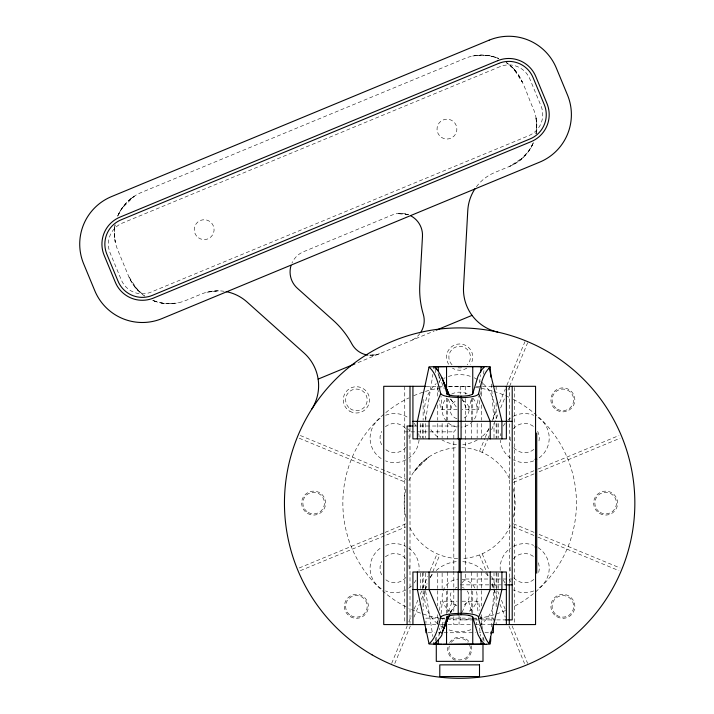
<?xml version="1.0" encoding="UTF-8"?>
<svg xmlns="http://www.w3.org/2000/svg" width="714" height="714" viewBox="0 0 714 714"><rect width="100%" height="100%" fill="white"/><g stroke="black" fill="none" stroke-linecap="round" stroke-linejoin="round"><path stroke-width="0.54" stroke-dasharray="3.57 2.68" d="M425.276 573.11L425.276 588.443M425.276 423.536L425.276 437.771M494.017 588.443L494.017 573.11M494.017 437.771L494.017 423.536M491.393 626.856L493.793 591.228M114.32 233.63L115.266 242.055L114.32 233.63L115.07 224.83L114.463 229.239M536.044 133.937L536.794 125.137L535.848 116.712L536.794 125.137L536.044 133.937A43.795 43.795 0 0 0 533.465 109.063C526.004 93.106 522.246 73.078 506.529 62.68A43.795 43.795 0 0 1 522.291 82.092L513.286 68.374L506.529 62.68M438.869 636.076L439.663 628.025M441.073 613.728L442.314 601.215M476.979 409.666L478.3 396.261M479.629 382.856L480.424 374.805M435.245 641.172L435.71 637.745M437.798 622.528L438.628 616.432M439.458 610.345L440.708 601.215L457.192 601.215M479.835 400.536L478.585 409.666L462.101 409.666M480.665 394.44L481.495 388.354M481.914 385.31L482.334 382.267M483.44 374.145L484.137 369.076M425.526 420.492L432.898 374.332M468.616 409.666L471.704 397.573M439.36 634.291L444.162 622.099M448.276 611.657L452.39 601.215M391.665 663.413L407.212 625.883M408.845 621.93L411.3 616.004M414.165 609.096L417.851 600.206M420.305 594.28L422.349 589.336M422.759 588.354L427.668 576.501M430.123 570.575L437.075 553.787M479.522 451.31L484.842 438.467M485.252 437.477L488.929 428.587M492.205 420.689L496.703 409.827M499.568 402.91L505.298 389.085M506.931 385.132L524.933 341.676M394.771 663.538L410.318 626.008M413.995 617.119L419.314 604.285M421.358 599.341L425.044 590.46M425.455 589.469L427.499 584.534M430.363 577.617L439.77 554.903M482.218 452.426L487.537 439.583M487.948 438.601L489.17 435.638M491.625 429.712L498.586 412.915M500.63 407.98L505.128 397.118M507.993 390.201L509.216 387.238M509.626 386.256L527.628 342.791M462.163 612.228L466.902 601.215M476.854 55.335L489.947 55.808L498.595 58.387A43.795 43.795 0 0 0 465.073 58.387L141.345 192.477A43.795 43.795 0 0 0 117.64 216.181L119.595 212.085L124.638 204.695M476.399 186.791A43.795 43.795 0 0 1 494.748 172.511L509.769 166.291A43.795 43.795 0 0 0 533.465 142.586L529.172 150.52L520.256 160.114M117.64 216.181L121.933 208.238L127.627 201.482L134.268 196.198L121.933 208.238M533.465 142.586C528.878 153.135 520.363 161.766 509.769 166.291L523.487 157.276M450.204 612.3L456.764 603.232M450.257 612.353L452.73 609.024L450.132 612.496M453.809 569.986L453.809 431.854L457.094 428.204M462.199 582.669L465.483 579.018L465.483 573.449M130.858 198.644L134.268 196.198M358.009 362.596L434.201 331.028M299.211 567.978L384.15 532.796M385.132 532.385L405.873 523.799M513.286 479.308L536.99 469.482M537.981 469.08L618.967 435.531M300.326 570.673L406.007 526.905M513.42 482.414L534.161 473.819M539.097 471.776L620.082 438.226M472.713 56.013L481.138 55.058L489.947 55.808L498.595 58.387M224.142 291.285A43.795 43.795 0 0 0 201.062 294.159L186.042 300.38A43.795 43.795 0 0 1 152.519 300.38L161.168 302.959L169.977 303.709L178.402 302.754M169.977 303.709L174.261 303.432M369.852 355.054L375.885 354.84L369.897 355.242M426.124 386.31L442.957 386.31M448.008 386.31L471.285 386.31M476.336 386.31L492.089 386.31M457.192 409.666L440.708 409.666L439.458 400.536M413.718 426.017L459.066 426.017M404.749 431.854L453.809 431.854M465.483 579.018L514.544 579.018M460.227 584.864L505.574 584.864M462.101 601.215L478.585 601.215L479.835 610.345M441.734 618.145L425.928 618.145L425.928 623.367M444.965 618.145L442.787 618.145L442.787 624.402M449.311 618.145L476.506 618.145L476.506 624.402M479.665 618.145L493.365 618.145L493.365 620.234M473.498 619.904L460.227 619.904L460.227 615.441M474.605 619.904L480.138 619.904M481.245 619.904L495.614 619.904M496.721 619.904L505.574 619.904M426.106 624.571L439.628 624.571M440.386 624.571L444.072 624.571M448.008 624.571L471.285 624.571M475.221 624.571L492.062 624.571M428.034 632.747L434.362 632.747M438.396 632.747L440.949 632.747M443.876 632.747L475.417 632.747M479.299 632.747L480.897 632.747M484.931 632.747L490.206 632.747M408.497 214.789L397.457 213.548L403.053 213.459L408.497 214.789A21.902 21.902 0 0 0 392.227 214.985L303.584 251.703A21.902 21.902 0 0 0 291.946 263.064M161.168 302.959L165.586 303.557M152.519 300.38L156.794 301.897M300.326 435.531L406.007 479.308M513.42 523.799L534.161 532.385M539.097 534.429L620.082 567.978M299.211 438.226L382.168 472.597M383.159 472.998L405.873 482.414M513.286 526.905L535.018 535.902M537.981 537.133L618.967 570.673M134.991 287.162L144.585 296.087A43.795 43.795 0 0 1 128.815 276.675L117.64 249.704A43.795 43.795 0 0 1 114.874 225.919M137.829 290.393L128.815 276.675L132.545 283.761L141.042 293.392M513.286 68.374L516.124 71.605M450.775 399.251L452.73 401.848L450.882 399.358M450.445 398.921L456.764 407.649M509.287 579.018L510.742 581.946M408.551 428.935L410.006 431.854M462.163 398.653L466.902 409.666M482.218 553.787L489.17 570.575M491.625 576.501L496.533 588.354M497.765 591.317L498.988 594.28M501.442 600.206L505.128 609.096M512.081 625.883L527.628 663.413M479.522 554.903L488.929 577.617M491.794 584.534L493.428 588.479M493.838 589.469L497.935 599.341M499.978 604.285L505.298 617.119M508.975 626.008L524.522 663.538M437.994 373.11L439.021 375.725M439.36 376.59L444.162 388.773M448.276 399.224L452.39 409.666M468.616 601.215L471.445 612.3M425.66 591.246L432.898 636.549M480.665 616.432L481.495 622.528M481.914 625.571L482.334 628.615M483.583 637.745L484.137 641.806M435.156 369.076L435.71 373.136M437.798 388.354L438.628 394.44M442.314 409.666L440.993 396.261M476.979 601.215L478.219 613.728M479.629 628.025L480.424 636.076M438.869 374.805L439.663 382.856M491.393 384.016L493.847 420.501M482.959 637.156L482.967 640.449M514.544 387.416L514.544 623.456M509.287 386.31L509.287 583.374M498.613 423.536L498.613 437.771M498.613 573.11L498.613 588.443M496.962 423.536L496.962 437.771M496.962 573.11L496.962 588.443M496.15 386.31L496.15 389.594M496.15 402.732L496.15 420.251M496.15 423.536L496.15 438.869M496.15 572.012L496.15 588.443M496.15 590.63L496.15 608.149M496.15 622.385L496.15 624.571M481.548 386.31L481.548 396.163M481.548 404.918L481.548 420.251M481.548 423.536L481.548 438.869M481.548 572.012L481.548 588.443M481.548 590.63L481.548 605.963M481.548 614.718L481.548 624.571M477.166 423.536L477.166 437.771M477.166 573.11L477.166 588.443M472.748 398.207L472.748 420.492M472.748 591.246L472.748 613.531M471.722 398.35L471.722 420.251M471.722 423.536L471.722 438.869M471.722 572.012L471.722 588.443M471.722 590.63L471.722 612.532M465.483 386.31L465.483 394.101M465.483 398.564L465.483 572.342M460.227 386.31L460.227 394.11M459.066 615.646L459.066 624.571M453.809 571.102L453.809 587.809M453.809 588.925L453.809 612.317M453.809 616.771L453.809 624.571M447.58 398.35L447.58 420.251M447.58 423.536L447.58 438.869M447.58 572.012L447.58 588.443M447.58 590.63L447.58 612.532M446.545 398.207L446.545 420.492M446.545 591.246L446.545 613.531M442.127 423.536L442.127 437.771M442.127 573.11L442.127 588.443M437.744 386.31L437.744 396.163M437.744 404.918L437.744 420.251M437.744 423.536L437.744 438.869M437.744 573.11L437.744 588.443M437.744 590.63L437.744 605.963M437.744 614.718L437.744 624.571M436.29 637.156L436.29 640.449M423.143 399.447L423.143 420.251M423.143 423.536L423.143 438.869M423.143 572.012L423.143 588.443M423.143 590.63L423.143 610.336M422.331 423.536L422.331 437.771M422.331 573.11L422.331 588.443M420.68 423.536L420.68 437.771M420.68 573.11L420.68 588.443M410.006 427.499L410.006 623.456M404.749 386.31L404.749 623.456M513.25 488.787A55.478 55.478 0 0 1 513.25 517.418M510.367 525.575A55.478 55.478 0 0 1 461.646 558.544M457.647 558.544A55.478 55.478 0 0 1 408.926 525.575M406.043 517.418A55.478 55.478 0 0 1 406.043 488.787M408.926 480.629A55.478 55.478 0 0 1 457.647 447.66M461.646 447.66A55.478 55.478 0 0 1 510.367 480.629M538.106 417.538A24.526 24.526 0 0 1 538.106 458.593M533.715 460.869A24.526 24.526 0 0 1 513.42 459.852M510.564 458.12A24.526 24.526 0 0 1 500.255 440.27M500.255 435.861A24.526 24.526 0 0 1 500.568 433.603M503.29 426.071A24.526 24.526 0 0 1 505.128 423.268M507.949 420.135A24.526 24.526 0 0 1 510.564 418.011M513.42 416.28A24.526 24.526 0 0 1 533.715 415.262M538.106 547.611A24.526 24.526 0 0 1 538.106 588.675M533.715 590.951A24.526 24.526 0 0 1 513.42 589.934M505.128 582.936A24.526 24.526 0 0 1 503.29 580.143M500.255 570.343A24.526 24.526 0 0 1 510.564 548.084M513.42 546.353A24.526 24.526 0 0 1 533.715 545.335M408.729 548.084A24.526 24.526 0 0 1 419.038 570.343M416.003 580.143A24.526 24.526 0 0 1 414.165 582.936M411.344 586.069A24.526 24.526 0 0 1 408.729 588.202M405.873 589.934A24.526 24.526 0 0 1 385.578 590.951M381.187 588.675A24.526 24.526 0 0 1 381.187 547.611M385.578 545.335A24.526 24.526 0 0 1 405.873 546.353M418.725 433.603A24.526 24.526 0 0 1 408.729 458.12M405.873 459.852A24.526 24.526 0 0 1 385.578 460.869M381.187 458.593A24.526 24.526 0 0 1 381.187 417.538M385.578 415.262A24.526 24.526 0 0 1 408.033 417.538M414.165 423.268A24.526 24.526 0 0 1 416.003 426.071M469.696 645.126A10.808 10.808 0 0 1 459.646 659.906A10.808 10.808 0 0 1 449.597 645.126M451.257 642.288A10.808 10.808 0 0 1 468.036 642.288M452.007 364.747A10.808 10.808 0 0 1 452.007 349.467A10.808 10.808 0 0 1 467.286 349.467A10.808 10.808 0 0 1 467.286 364.747M461.61 367.728A10.808 10.808 0 0 1 457.683 367.728M513.295 399.358A116.801 116.801 0 0 1 513.295 606.855M505.592 610.488A116.801 116.801 0 0 1 449.151 619.431M444.831 618.958A116.801 116.801 0 0 1 408.854 608.283M405.998 606.855A116.801 116.801 0 0 1 408.854 397.93M413.701 395.726A116.801 116.801 0 0 1 443.76 387.39M449.151 386.783A116.801 116.801 0 0 1 470.142 386.783M475.542 387.39A116.801 116.801 0 0 1 510.439 397.93M408.961 435.406A14.601 14.601 0 0 1 408.961 440.725M405.945 447.267A14.601 14.601 0 0 1 385.408 449.401M381.642 444.768A14.601 14.601 0 0 1 381.642 431.363M385.408 426.731A14.601 14.601 0 0 1 405.945 428.864M537.651 431.363A14.601 14.601 0 0 1 538.258 443.439M533.885 449.401A14.601 14.601 0 0 1 513.348 447.267M510.331 440.725A14.601 14.601 0 0 1 510.331 435.406M513.348 428.864A14.601 14.601 0 0 1 533.885 426.731M538.258 562.766A14.601 14.601 0 0 1 538.258 573.512M533.885 579.473A14.601 14.601 0 0 1 513.348 577.34M510.331 570.798A14.601 14.601 0 0 1 510.331 565.488M513.348 558.937A14.601 14.601 0 0 1 533.885 556.804M408.961 565.488A14.601 14.601 0 0 1 408.961 570.798M405.945 577.34A14.601 14.601 0 0 1 385.408 579.473M381.642 574.85A14.601 14.601 0 0 1 381.642 561.436M385.408 556.804A14.601 14.601 0 0 1 405.945 558.937M471.16 645.804A11.968 11.968 0 0 1 464.055 660.236M455.237 660.236A11.968 11.968 0 0 1 448.133 645.804M449.624 642.546A11.968 11.968 0 0 1 469.669 642.546M379.482 353.698A21.902 21.902 0 0 1 369.897 355.331M419.93 333.545A21.902 21.902 0 0 1 410.693 340.774M448.651 364.301A13.138 13.138 0 0 1 451.016 347.2A13.138 13.138 0 0 1 468.277 347.2A13.138 13.138 0 0 1 470.642 364.301M466.84 368.103A13.138 13.138 0 0 1 452.453 368.103M476.452 591.603A17.52 17.52 0 0 1 467.697 612.103M451.596 612.103A17.52 17.52 0 0 1 458.076 579.09M462.136 579.197A17.52 17.52 0 0 1 475.212 588.497M467.224 590.871A9.469 9.469 0 0 1 462.315 605.624M456.978 605.624A9.469 9.469 0 0 1 452.069 590.871M455.113 588.229A9.469 9.469 0 0 1 456.978 587.461M462.315 587.461A9.469 9.469 0 0 1 464.18 588.229M472.891 398.189A17.52 17.52 0 0 1 461.217 427.115M457.156 427.008A17.52 17.52 0 0 1 446.402 398.189M451.596 394.101A17.52 17.52 0 0 1 467.697 394.101M462.315 400.581A9.469 9.469 0 0 1 462.315 418.752M456.978 418.752A9.469 9.469 0 0 1 456.978 400.581M492.223 583.641A35.04 35.04 0 0 1 476.524 627.249M470.928 629.712A35.04 35.04 0 0 1 448.365 629.712M442.769 627.249A35.04 35.04 0 0 1 440.476 625.866M437.557 623.741A35.04 35.04 0 0 1 427.07 583.641M430.319 577.367A35.04 35.04 0 0 1 433.621 573.083M436.183 570.513A35.04 35.04 0 0 1 456.496 561.641M462.797 561.641A35.04 35.04 0 0 1 483.11 570.513M485.672 573.083A35.04 35.04 0 0 1 488.974 577.367M483.11 383.641A35.04 35.04 0 0 1 493.329 419.305M488.974 428.837A35.04 35.04 0 0 1 481.736 436.87M477.3 439.931A35.04 35.04 0 0 1 462.797 444.563M456.496 444.563A35.04 35.04 0 0 1 441.993 439.931M437.557 436.87A35.04 35.04 0 0 1 430.319 428.837M425.963 419.305A35.04 35.04 0 0 1 436.183 383.641M438.994 381.365A35.04 35.04 0 0 1 440.476 380.339M443.555 378.545A35.04 35.04 0 0 1 445.134 377.777M448.365 376.492A35.04 35.04 0 0 1 470.928 376.492M474.158 377.777A35.04 35.04 0 0 1 480.299 381.365M420.376 463.913L413.754 471.927L428.712 457.049L420.376 463.913M500.086 66.625L122.415 223.063A22.777 22.777 0 0 0 110.09 252.827L121.264 279.808A22.777 22.777 0 0 0 151.029 292.133L528.699 135.696A22.777 22.777 0 0 0 541.025 105.931L529.85 78.959A22.777 22.777 0 0 0 500.086 66.634M212.683 291.125L206.685 292.267L218.912 290.839L212.683 291.125M557.482 409.22A10.808 10.808 0 0 0 573.69 399.867A10.808 10.808 0 0 0 557.482 390.513A10.808 10.808 0 0 0 557.482 409.22M600.242 512.456A10.808 10.808 0 0 0 616.45 503.102A10.808 10.808 0 0 0 600.242 493.749A10.808 10.808 0 0 0 600.242 512.456M556.545 615.084A10.808 10.808 0 0 0 573.628 607.453A10.808 10.808 0 0 0 558.473 596.476A10.808 10.808 0 0 0 556.545 615.084M351.011 615.691A10.808 10.808 0 0 0 367.219 606.338A10.808 10.808 0 0 0 351.011 596.984A10.808 10.808 0 0 0 351.011 615.691M308.252 512.456A10.808 10.808 0 0 0 324.451 503.102A10.808 10.808 0 0 0 308.252 493.749A10.808 10.808 0 0 0 308.252 512.456M350.074 408.613A10.808 10.808 0 0 0 367.157 400.982A10.808 10.808 0 0 0 352.002 390.005A10.808 10.808 0 0 0 350.074 408.613M307.663 513.473A11.968 11.968 0 0 0 325.62 503.102A11.968 11.968 0 0 0 307.663 492.731A11.968 11.968 0 0 0 307.663 513.473M350.422 616.709A11.968 11.968 0 0 0 368.379 606.338A11.968 11.968 0 0 0 350.422 595.967A11.968 11.968 0 0 0 350.422 616.709M556.893 616.709A11.968 11.968 0 0 0 574.85 606.338A11.968 11.968 0 0 0 556.893 595.967A11.968 11.968 0 0 0 556.893 616.709M599.662 513.473A11.968 11.968 0 0 0 617.619 503.102A11.968 11.968 0 0 0 599.662 492.731A11.968 11.968 0 0 0 599.662 513.473M556.893 410.238A11.968 11.968 0 0 0 574.85 399.867A11.968 11.968 0 0 0 556.893 389.496A11.968 11.968 0 0 0 556.893 410.238M349.842 411.246A13.138 13.138 0 0 0 369.549 399.867A13.138 13.138 0 0 0 349.842 388.487A13.138 13.138 0 0 0 349.842 411.246M198.492 237.816A9.925 9.925 0 0 0 214.057 230.506A9.925 9.925 0 0 0 199.938 220.68A9.925 9.925 0 0 0 198.492 237.816M441.279 137.249A9.925 9.925 0 0 0 456.844 129.939A9.925 9.925 0 0 0 442.734 120.113A9.925 9.925 0 0 0 441.279 137.249"/><path stroke-width="1.07" d="M490.705 637.04C491.625 658.344 477.621 619.565 478.567 617.271L490.232 589.532L490.232 572.012M490.937 633.648L491.045 631.952M441.966 633.032L448.446 617.28L441.966 633.032C443.813 636.888 429.498 645.715 438.084 644.117L438.521 639.646M480.683 372.128L481.209 366.764L484.413 367.005L481.361 370.147L477.996 376.233L472.481 394.547M433.853 368.344L434.13 366.639M450.32 615.566A11.531 2.588 -0.2 0 1 458.227 614.816L458.397 613.924M434.603 366.675A17.529 0.562 0.2 0 0 429.025 367.05L417.378 421.349L417.378 438.869M490.232 438.869L490.232 421.349L478.567 393.61C481.138 384.489 482.655 373.574 490.25 367.05L490.937 377.233M447.285 616.325L443.296 629.355L449.713 614.959M489.188 642.975L501.915 589.532L501.915 572.012M435.933 642.993L436.62 641.252M461.431 613.924L461.074 614.772L458.227 614.772M417.378 572.012L417.378 589.532L429.043 643.823C436.593 637.236 438.191 626.446 440.725 617.271L429.06 589.532L429.06 572.012M318.132 379.107L354.938 363.863M436.254 330.18L472.034 315.365M445.947 366.657C430.051 367.487 435.103 363.506 441.966 377.849L448.446 393.601L441.966 377.849M445.67 644.385L484.413 643.876L481.361 640.735L477.996 634.648L472.481 616.325M439.815 366.532L481.209 366.764M446.107 366.496L472.748 366.496A17.511 0.535 -0.1 0 1 486.314 366.621M425.339 386.31L383.73 386.31L383.73 624.571L425.339 624.571M492.839 386.31L535.562 386.31L535.562 624.571L492.839 624.571M469.214 395.377A11.531 2.695 0 0 1 461.074 396.172L458.227 396.109L458.397 396.957M412.924 421.349L512.206 421.349M412.621 426.017L407.087 426.017L407.087 624.571M534.982 459.307L536.732 459.307M534.982 546.906L536.732 546.906M505.574 584.864L512.206 584.864M412.924 589.532L506.369 589.532M505.574 619.904L512.206 619.904L512.206 386.31M491.259 632.747L493.365 632.747L493.365 624.402M443.519 644.376L472.748 644.224L472.748 617.342M445.947 644.224L438.084 644.117M441.841 644.367L440.618 644.358M429.043 367.05C436.593 373.645 438.191 384.435 440.725 393.61L429.06 421.349L429.06 438.869M449.713 395.922L443.296 381.526L447.285 394.547M461.074 396.109L461.431 396.957M435.933 367.888L436.62 369.629M489.188 367.897L501.915 421.349L501.915 438.869M433.853 642.529L434.13 644.242M480.683 638.753L481.209 644.117M438.084 366.764L438.521 371.235M482.976 643.751L483.003 661.36L436.29 661.36L436.29 643.751M536.732 433.041L536.732 573.163M509.287 584.489L509.287 624.571M506.369 386.31L506.369 438.869L412.924 438.869L412.924 386.31M506.369 624.571L506.369 572.012L412.924 572.012L412.924 624.571M472.748 366.657L472.748 393.539M461.074 438.869L461.074 397.528L458.227 397.528L458.227 438.869M461.074 572.012L461.074 613.344L458.227 613.344L458.227 572.012M460.227 438.735L460.227 572.628M459.066 438.253L459.066 572.146M446.545 366.657L446.545 388.157M446.545 622.715L446.545 644.224M425.928 628.579L425.928 632.747M410.006 386.31L410.006 426.392M497.747 332.099A43.795 43.795 0 0 1 463.538 286.921L467.777 210.55A43.795 43.795 0 0 1 475.176 188.514M226.213 291.633A43.795 43.795 0 0 1 247.035 301.986L304.03 352.993A43.795 43.795 0 0 1 311.786 409.122M367.844 355.126A21.902 21.902 0 0 1 351.841 343.898A87.599 87.599 0 0 0 333.242 320.354L297.363 288.251A21.902 21.902 0 0 1 290.991 265.644M410.996 215.94A21.902 21.902 0 0 1 422.474 236.432L419.805 284.502A87.599 87.599 0 0 0 423.304 314.303A21.902 21.902 0 0 1 421.09 331.814M434.549 366.648A17.52 0.491 0 0 1 440.127 366.559M446.277 396.288A18.198 3.954 1.4 0 1 440.779 393.61M458.227 397.403A17.288 3.918 0.4 0 1 446.527 396.261M473.337 396.395A17.288 4.168 0 0 1 461.074 397.653M478.567 393.61A18.198 4.097 -0.5 0 1 473.65 396.413M486.047 366.621A17.529 0.598 -0.5 0 1 490.116 367.05M450.239 395.306A12.12 2.633 1 0 1 446.589 393.548M458.227 396.065A11.531 2.588 0.2 0 1 450.32 395.315M472.73 393.548A12.12 2.686 -0.4 0 1 469.33 395.369M486.314 644.26A17.511 0.535 0.1 0 1 472.748 644.421M440.127 644.323A17.52 0.491 0 0 1 434.549 644.233M434.603 644.206A17.529 0.562 -0.2 0 1 429.025 643.823M440.779 617.271A18.198 3.954 -1.4 0 1 446.277 614.593M446.527 614.611A17.288 3.918 -0.4 0 1 458.227 613.478M461.074 613.228A17.288 4.168 0 0 1 473.337 614.477M473.65 614.468A18.198 4.097 0.5 0 1 478.567 617.271M490.116 643.823A17.529 0.598 0.5 0 1 486.047 644.26M446.589 617.333A12.12 2.633 -1 0 1 450.239 615.566M461.074 614.7A11.531 2.695 0 0 1 469.214 615.504M469.33 615.513A12.12 2.686 0.4 0 1 472.73 617.333M489.135 40.171L111.455 196.618A51.417 51.417 0 0 0 83.636 263.787L94.81 290.768A51.417 51.417 0 0 0 161.98 318.587L539.659 162.149A51.417 51.417 0 0 0 567.478 94.98L556.304 68A51.417 51.417 0 0 0 489.135 40.171M497.631 60.699L119.961 217.136A29.203 29.203 0 0 0 104.155 255.291L115.329 282.262A29.203 29.203 0 0 0 153.483 298.068L531.154 141.631A29.203 29.203 0 0 0 546.96 103.476L535.786 76.505A29.203 29.203 0 0 0 497.631 60.699M498.747 63.394L121.077 219.832A26.275 26.275 0 0 0 106.85 254.166L118.024 281.146A26.275 26.275 0 0 0 152.368 295.373L530.038 138.935A26.275 26.275 0 0 0 544.264 104.592L533.09 77.621A26.275 26.275 0 0 0 498.747 63.394M479.505 664.868L439.788 664.868L439.788 676.551L479.505 676.551L479.505 664.868M372.048 654.827A175.198 175.198 0 0 0 634.844 503.102A175.198 175.198 0 0 0 372.048 351.377A175.198 175.198 0 0 0 372.048 654.827"/></g></svg>
